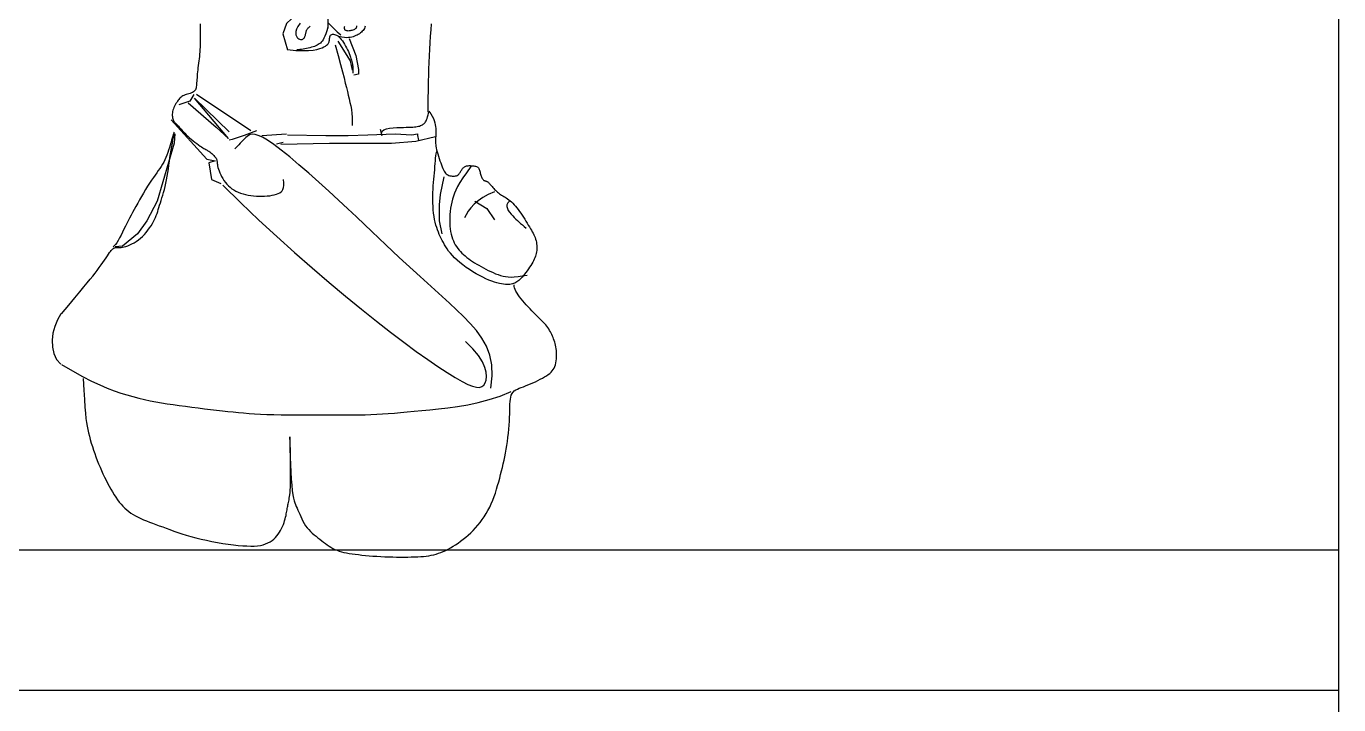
# Model space of a CAD drawing. Extents: x 1959 to 5877, y 3119 to 7489.
# Drawn here: x 4989 to 5213.5, y 5689.9 to 5806 of the extents above; entities that cross this region are included whole.
import ezdxf

# ---------------------------------------------------------------- set-up
doc = ezdxf.new("R2010")
doc.units = 0
doc.header["$MEASUREMENT"] = 0
for name, color, linetype in [('3', 3, 'CONTINUOUS'), ('4', 4, 'CONTINUOUS'), ('7', 7, 'CONTINUOUS'), ('DIM', 3, 'CONTINUOUS')]:
    doc.layers.add(name, color=color, linetype=linetype)

# ---------------------------------------------------------------- blocks, each defined once
blk = doc.blocks.new('雕像1')
at = {"layer": '3'}
for points in [[(130.03, 240.84), (124.2, 236.12), (118.38, 230.66), (116.92, 226.66), (118.74, 220.47)], [(149.02, 229.63), (148.88, 229.19), (148.69, 228.77), (148.46, 228.37), (148.18, 227.99), (147.87, 227.64), (147.51, 227.31), (147.13, 227), (146.72, 226.71), (146.28, 226.44), (145.82, 226.19), (145.34, 225.96), (144.84, 225.75), (144.33, 225.55), (143.79, 225.39), (143.2, 225.26), (142.54, 225.18), (141.78, 225.16), (140.92, 225.21), (139.92, 225.34), (138.77, 225.57)], [(123.7, 230.83), (122.8, 229.56), (122.26, 228.49), (122.01, 227.6), (121.97, 226.86), (122.08, 226.23), (122.27, 225.71), (122.53, 225.29), (122.83, 224.95), (123.16, 224.7), (123.51, 224.53), (123.86, 224.44), (124.19, 224.42), (124.51, 224.48), (124.78, 224.6), (125.02, 224.78), (125.23, 225.01), (125.4, 225.27), (125.55, 225.56), (125.67, 225.87), (125.77, 226.17), (125.84, 226.48), (125.9, 226.76), (125.96, 227.04), (126, 227.3), (126.06, 227.55), (126.12, 227.79), (126.2, 228.02), (126.31, 228.25), (126.45, 228.48), (126.63, 228.7), (126.84, 228.93), (127.08, 229.17), (127.34, 229.4), (127.61, 229.64)], [(133.31, 236.12), (134.4, 233.21), (134.4, 228.84)], [(145.61, 229.77), (145.62, 229.51), (145.59, 229.27), (145.53, 229.06), (145.43, 228.87), (145.29, 228.7), (145.09, 228.54), (144.83, 228.38), (144.53, 228.24), (144.2, 228.1), (143.84, 227.98), (143.47, 227.89), (143.11, 227.81), (142.75, 227.77), (142.41, 227.75), (142.11, 227.77), (141.85, 227.81), (141.61, 227.89), (141.41, 227.99), (141.25, 228.12), (141.12, 228.26), (141.02, 228.42), (140.96, 228.6), (140.93, 228.79), (140.93, 228.98), (140.95, 229.19), (140.99, 229.41), (141.04, 229.64)], [(134.4, 231.02), (138.04, 227.39), (139.5, 226.29)], [(118.74, 220.55), (122, 220.24), (124.72, 220.13), (126.96, 220.17), (128.78, 220.34), (130.23, 220.6), (131.38, 220.92), (132.27, 221.26), (132.97, 221.61), (133.53, 221.92), (133.98, 222.2), (134.32, 222.47), (134.57, 222.72), (134.75, 222.98), (134.87, 223.23), (134.95, 223.51), (135.01, 223.81), (135.05, 224.14), (135.09, 224.49), (135.13, 224.84), (135.19, 225.19), (135.27, 225.53), (135.38, 225.83), (135.54, 226.1), (135.74, 226.31), (135.99, 226.45), (136.3, 226.53), (136.64, 226.53), (137.03, 226.46), (137.44, 226.32), (137.87, 226.11), (138.32, 225.82), (138.77, 225.45), (139.23, 225), (139.68, 224.48), (140.12, 223.91), (140.56, 223.28), (140.98, 222.61), (141.38, 221.92), (141.76, 221.2), (142.11, 220.47), (142.44, 219.75), (142.74, 219.03), (143.01, 218.33), (143.25, 217.65), (143.46, 217.01), (143.65, 216.4), (143.8, 215.85), (143.93, 215.35), (144.03, 214.91), (144.11, 214.51), (144.16, 214.12), (144.2, 213.72), (144.22, 213.27), (144.23, 212.75), (144.24, 212.13), (144.24, 211.38)], [(134.4, 229.2), (134.01, 227.83), (133.64, 226.68), (133.29, 225.73), (132.95, 224.96), (132.62, 224.33), (132.28, 223.82), (131.92, 223.4), (131.55, 223.05), (131.15, 222.74), (130.72, 222.46), (130.26, 222.21), (129.77, 221.99), (129.25, 221.78), (128.7, 221.6), (128.12, 221.43), (127.51, 221.26), (126.87, 221.11), (126.21, 220.96), (125.54, 220.83), (124.87, 220.71), (124.21, 220.61), (123.56, 220.54), (122.95, 220.49), (122.38, 220.47)], [(142.78, 224.84), (145.33, 218.29), (146.42, 212.84), (146.42, 211.02), (144.6, 210.65)], [(137.31, 222.37), (138.44, 218.23), (139.36, 214.77), (140.13, 211.89), (140.75, 209.49), (141.26, 207.47), (141.69, 205.75), (142.06, 204.23), (142.41, 202.81), (142.75, 201.42), (143.07, 200.02), (143.37, 198.61), (143.62, 197.19), (143.81, 195.73), (143.92, 194.23), (143.95, 192.69), (143.87, 191.08)], [(138.4, 223.82), (143.14, 216.18), (143.87, 212.54)], [(82.32, 203.09), (80.86, 200.54), (76.49, 199.09)], [(80.13, 199.81), (91.06, 190.36), (95.79, 185.99)], [(95.79, 185.99), (82.68, 201.63)], [(82.68, 201.63), (96.16, 188.54)], [(104.53, 188.9), (83.41, 203.09)], [(155.52, 187.08), (155.27, 188.05), (155.53, 188.79), (156.22, 189.34), (157.23, 189.73), (158.47, 189.98), (159.85, 190.14), (161.27, 190.22), (162.62, 190.26), (163.85, 190.29), (164.93, 190.32), (165.89, 190.35), (166.73, 190.37), (167.47, 190.41), (168.13, 190.46), (168.72, 190.52), (169.24, 190.6), (169.72, 190.7), (170.16, 190.82), (170.55, 190.97), (170.91, 191.13), (171.24, 191.31), (171.53, 191.5), (171.79, 191.71), (172.03, 191.93), (172.25, 192.17), (172.45, 192.44), (172.65, 192.77), (172.84, 193.19), (173.03, 193.71), (173.25, 194.37), (173.48, 195.18), (173.73, 196.18)], [(73.58, 193.27), (87.42, 177.99), (90.69, 177.26), (88.14, 176.53), (89.24, 169.99), (92.88, 168.53)], [(106.72, 188.9), (101.98, 187.08), (97.25, 185.63), (96.16, 185.26)], [(154.79, 189.63), (155.52, 187.08)], [(75.03, 187.81), (74.67, 184.17), (68.11, 161.62), (64.11, 153.98), (60.46, 148.89), (54.64, 144.16), (51.72, 143.8)], [(197.77, 88.87), (198.34, 93.64), (198.19, 97.9), (197.42, 101.72), (196.11, 105.17), (194.35, 108.32), (192.23, 111.25), (189.83, 114.02), (187.24, 116.7), (184.54, 119.35), (181.77, 121.98), (178.94, 124.59), (176.09, 127.18), (173.23, 129.74), (170.39, 132.27), (167.6, 134.78), (164.87, 137.25), (162.22, 139.69), (159.62, 142.13), (157.01, 144.61), (154.35, 147.15), (151.59, 149.79), (148.68, 152.57), (145.57, 155.51), (142.23, 158.65), (138.62, 162), (134.81, 165.48), (130.92, 169), (127.02, 172.46), (123.23, 175.74), (119.64, 178.77), (116.35, 181.43), (113.46, 183.63), (111.03, 185.29), (109.04, 186.45), (107.44, 187.19), (106.15, 187.57), (105.13, 187.65), (104.31, 187.5), (103.65, 187.18), (103.08, 186.78), (102.54, 186.33), (102.03, 185.85), (101.51, 185.33), (100.98, 184.77), (100.42, 184.16), (99.8, 183.5), (99.11, 182.77), (98.34, 181.99)], [(108.86, 187.1), (118.33, 187.73)], [(114.54, 183.94), (117.07, 184.57)], [(116.19, 183.81), (135.13, 184.17), (147.15, 184.17), (159.16, 184.17), (168.63, 184.9), (176.28, 186.72)], [(190.12, 175.08), (188.38, 172.67), (186.96, 170.61), (185.82, 168.83), (184.92, 167.28), (184.22, 165.92), (183.68, 164.68), (183.26, 163.52), (182.93, 162.38), (182.64, 161.21), (182.4, 160.03), (182.2, 158.83), (182.05, 157.63), (181.93, 156.43), (181.87, 155.25), (181.84, 154.08), (181.87, 152.95), (181.93, 151.86), (182.05, 150.8), (182.21, 149.79), (182.41, 148.82), (182.65, 147.89), (182.93, 147.01), (183.26, 146.17), (183.63, 145.37), (184.03, 144.62), (184.48, 143.91), (184.96, 143.24), (185.48, 142.6), (186.03, 141.99), (186.61, 141.4), (187.23, 140.83), (187.88, 140.28), (188.55, 139.74), (189.25, 139.21), (189.98, 138.69), (190.74, 138.17), (191.53, 137.66), (192.35, 137.16), (193.19, 136.66), (194.07, 136.16), (194.97, 135.66), (195.89, 135.17), (196.83, 134.69), (197.79, 134.23), (198.75, 133.8), (199.71, 133.4), (200.67, 133.04), (201.62, 132.73), (202.57, 132.48), (203.54, 132.28), (204.57, 132.16), (205.7, 132.11), (206.96, 132.16), (208.41, 132.29), (210.06, 132.53), (211.97, 132.88)], [(179.56, 171.08), (178.1, 164.17), (177.74, 160.16), (177.74, 153.98), (178.83, 148.89)], [(93.61, 167.8), (100.6, 160.94), (107.61, 154.26), (114.6, 147.81), (121.51, 141.59), (128.31, 135.64), (134.94, 129.98), (141.35, 124.62), (147.51, 119.61), (153.36, 114.94), (158.89, 110.65), (164.06, 106.73), (168.87, 103.18), (173.29, 100.03), (177.29, 97.28), (180.87, 94.93), (183.99, 92.99), (186.65, 91.47), (188.88, 90.35), (190.73, 89.61), (192.23, 89.23), (193.42, 89.2), (194.36, 89.48), (195.08, 90.06), (195.62, 90.93), (196, 92.06), (196.17, 93.45), (196.04, 95.1), (195.52, 96.99), (194.54, 99.14), (193, 101.54), (190.83, 104.18), (187.94, 107.06)], [(199.23, 165.26), (196.8, 164.22), (194.69, 163.05), (192.88, 161.78), (191.35, 160.44), (190.08, 159.06), (189.04, 157.69), (188.21, 156.34), (187.57, 155.07)], [(191.58, 161.62), (196.31, 158.71), (199.23, 154.34)], [(205.05, 161.62), (204.41, 160.92), (204.1, 160.2), (204.07, 159.46), (204.26, 158.72), (204.63, 157.98), (205.13, 157.26), (205.71, 156.56), (206.33, 155.89), (206.94, 155.26), (207.54, 154.66), (208.14, 154.09), (208.76, 153.51), (209.41, 152.94), (210.09, 152.35), (210.82, 151.73), (211.61, 151.07)], [(30.95, 98.1), (35.23, 95.58), (39.11, 93.44), (42.61, 91.64), (45.8, 90.14), (48.72, 88.89), (51.42, 87.86), (53.95, 86.99), (56.35, 86.25), (58.67, 85.59), (60.94, 85.01), (63.16, 84.49), (65.36, 84.03), (67.57, 83.61), (69.79, 83.22), (72.04, 82.86), (74.35, 82.52), (76.73, 82.18), (79.16, 81.85), (81.61, 81.53), (84.07, 81.22), (86.51, 80.91), (88.91, 80.63), (91.23, 80.35), (93.47, 80.09), (95.61, 79.85), (97.67, 79.63), (99.7, 79.42), (101.74, 79.24), (103.82, 79.07), (105.99, 78.93), (108.3, 78.8), (110.77, 78.7), (113.44, 78.62), (116.28, 78.56), (119.23, 78.52), (122.26, 78.49), (125.32, 78.47), (128.36, 78.46), (131.33, 78.46), (134.2, 78.46), (136.93, 78.46), (139.52, 78.46), (142, 78.47), (144.39, 78.49), (146.71, 78.53), (148.98, 78.58), (151.22, 78.66), (153.45, 78.76), (155.69, 78.89), (157.97, 79.04), (160.32, 79.23), (162.77, 79.43), (165.35, 79.67), (168.08, 79.93), (171.01, 80.21), (174.14, 80.52), (177.52, 80.86), (181.11, 81.26), (184.89, 81.77), (188.84, 82.44), (192.93, 83.31), (197.13, 84.42), (201.42, 85.82), (205.77, 87.55)]]:
    blk.add_lwpolyline(points, dxfattribs=at)
at = {"layer": '7'}
for points in [[(174.65, 230.6), (174.45, 228.24), (174.27, 225.77), (174.11, 223.22), (173.96, 220.64), (173.84, 218.05), (173.73, 215.48), (173.63, 212.97), (173.55, 210.56), (173.49, 208.27), (173.45, 206.12), (173.42, 204.1), (173.4, 202.22), (173.38, 200.49), (173.38, 198.91), (173.37, 197.48), (173.37, 196.22)], [(84.85, 230.52), (84.85, 229.4), (84.85, 228.32), (84.85, 227.28), (84.85, 226.27), (84.85, 225.29), (84.85, 224.33), (84.83, 223.38), (84.81, 222.45), (84.78, 221.53), (84.73, 220.62), (84.67, 219.71), (84.6, 218.8), (84.51, 217.89), (84.41, 216.99), (84.3, 216.1), (84.19, 215.22), (84.08, 214.35), (83.98, 213.5), (83.88, 212.67), (83.8, 211.87), (83.72, 211.08), (83.66, 210.33), (83.6, 209.61), (83.54, 208.92), (83.49, 208.27), (83.44, 207.66), (83.4, 207.1), (83.35, 206.57), (83.29, 206.09), (83.22, 205.66), (83.12, 205.26), (82.98, 204.91), (82.79, 204.59), (82.55, 204.31), (82.24, 204.06), (81.87, 203.85), (81.43, 203.67), (80.96, 203.5), (80.45, 203.35), (79.94, 203.21), (79.43, 203.06), (78.94, 202.9), (78.48, 202.73), (78.07, 202.54), (77.71, 202.32), (77.38, 202.08), (77.08, 201.81), (76.8, 201.51), (76.53, 201.18), (76.26, 200.82), (75.99, 200.43), (75.71, 200), (75.43, 199.55), (75.16, 199.07), (74.89, 198.57), (74.65, 198.06), (74.43, 197.54), (74.25, 197.01), (74.11, 196.49), (74.02, 195.97), (73.98, 195.46), (73.98, 194.97), (74.02, 194.49), (74.09, 194.05), (74.2, 193.63), (74.32, 193.25), (74.47, 192.91), (74.64, 192.61), (74.83, 192.35), (75.03, 192.1), (75.26, 191.87), (75.5, 191.63), (75.76, 191.38), (76.05, 191.1), (76.36, 190.79), (76.69, 190.42), (77.05, 190.01), (77.43, 189.56), (77.86, 189.07), (78.32, 188.55), (78.83, 188), (79.39, 187.43), (80, 186.85), (80.66, 186.25), (81.36, 185.66), (82.09, 185.07), (82.81, 184.5), (83.53, 183.97), (84.21, 183.48), (84.84, 183.04), (85.4, 182.66), (85.88, 182.36), (86.3, 182.11), (86.66, 181.9), (86.98, 181.73), (87.28, 181.56), (87.57, 181.39), (87.87, 181.21), (88.2, 180.98), (88.56, 180.72), (88.94, 180.41), (89.34, 180.08), (89.73, 179.72), (90.11, 179.35), (90.45, 178.98), (90.75, 178.62), (91, 178.27), (91.17, 177.95), (91.28, 177.64), (91.35, 177.33), (91.39, 177.01), (91.42, 176.66), (91.46, 176.27), (91.51, 175.83), (91.6, 175.32), (91.74, 174.74), (91.93, 174.09), (92.17, 173.39), (92.46, 172.65), (92.8, 171.89), (93.18, 171.13), (93.62, 170.36), (94.09, 169.62), (94.62, 168.91), (95.19, 168.24), (95.8, 167.6), (96.47, 167.01), (97.18, 166.45), (97.94, 165.95), (98.75, 165.49), (99.62, 165.07), (100.53, 164.71), (101.49, 164.4), (102.48, 164.14), (103.5, 163.92), (104.55, 163.75), (105.61, 163.63), (106.68, 163.54), (107.75, 163.5), (108.82, 163.5), (109.86, 163.53), (110.88, 163.61), (111.86, 163.72), (112.79, 163.87), (113.66, 164.05), (114.45, 164.27), (115.16, 164.53), (115.77, 164.82), (116.28, 165.18), (116.7, 165.62), (117.02, 166.17), (117.23, 166.85), (117.35, 167.7), (117.37, 168.74), (117.28, 169.99)], [(173.73, 196.54), (174.47, 195.59), (175.05, 194.67), (175.51, 193.78), (175.84, 192.91), (176.08, 192.09), (176.24, 191.31), (176.34, 190.58), (176.4, 189.9), (176.44, 189.28), (176.45, 188.71), (176.45, 188.19), (176.44, 187.7), (176.42, 187.24), (176.4, 186.79), (176.37, 186.36), (176.34, 185.93), (176.32, 185.49), (176.32, 185.04), (176.32, 184.57), (176.35, 184.07), (176.4, 183.52), (176.49, 182.93), (176.61, 182.28), (176.77, 181.56), (176.97, 180.78), (177.21, 179.94), (177.48, 179.07), (177.77, 178.19), (178.07, 177.32), (178.37, 176.47), (178.67, 175.68), (178.95, 174.96), (179.22, 174.32), (179.47, 173.76), (179.71, 173.29), (179.95, 172.88), (180.21, 172.54), (180.49, 172.25), (180.8, 172), (181.14, 171.8), (181.52, 171.64), (181.94, 171.51), (182.38, 171.42), (182.83, 171.36), (183.28, 171.34), (183.71, 171.35), (184.11, 171.41), (184.48, 171.5), (184.79, 171.63), (185.07, 171.8), (185.3, 172), (185.51, 172.22), (185.69, 172.46), (185.86, 172.72), (186.02, 172.99), (186.18, 173.26), (186.34, 173.53), (186.51, 173.8), (186.69, 174.06), (186.88, 174.3), (187.09, 174.53), (187.31, 174.74), (187.55, 174.92), (187.82, 175.08), (188.1, 175.2), (188.4, 175.29), (188.72, 175.35), (189.06, 175.39), (189.41, 175.41), (189.76, 175.41), (190.12, 175.4), (190.49, 175.38), (190.85, 175.35), (191.21, 175.32), (191.56, 175.26), (191.89, 175.18), (192.2, 175.08), (192.49, 174.94), (192.75, 174.76), (192.98, 174.53), (193.16, 174.26), (193.31, 173.94), (193.44, 173.59), (193.55, 173.22), (193.65, 172.83), (193.74, 172.44), (193.84, 172.06), (193.95, 171.68), (194.07, 171.33), (194.2, 171), (194.35, 170.7), (194.51, 170.43), (194.67, 170.19), (194.83, 169.99), (195, 169.82), (195.16, 169.68), (195.32, 169.59), (195.47, 169.52), (195.62, 169.48), (195.77, 169.44), (195.93, 169.4), (196.09, 169.36), (196.26, 169.29), (196.44, 169.2), (196.62, 169.06), (196.82, 168.89), (197.04, 168.69), (197.26, 168.45), (197.5, 168.19), (197.76, 167.9), (198.03, 167.59), (198.32, 167.26), (198.62, 166.91), (198.94, 166.55), (199.28, 166.18), (199.63, 165.82), (199.99, 165.46), (200.37, 165.11), (200.77, 164.78), (201.17, 164.47), (201.59, 164.19), (202.01, 163.92), (202.45, 163.66), (202.9, 163.41), (203.36, 163.14), (203.83, 162.85), (204.32, 162.53), (204.81, 162.16), (205.32, 161.75), (205.83, 161.29), (206.36, 160.78), (206.88, 160.23), (207.41, 159.64), (207.94, 159), (208.47, 158.33), (209, 157.62), (209.52, 156.87), (210.03, 156.11), (210.54, 155.33), (211.03, 154.54), (211.5, 153.76), (211.96, 153), (212.4, 152.26), (212.82, 151.56), (213.22, 150.89), (213.6, 150.27), (213.94, 149.68), (214.27, 149.1), (214.56, 148.54), (214.82, 147.97), (215.05, 147.41), (215.25, 146.83), (215.42, 146.23), (215.55, 145.61), (215.65, 144.98), (215.71, 144.34), (215.74, 143.71), (215.73, 143.08), (215.69, 142.46), (215.62, 141.86), (215.51, 141.27), (215.37, 140.71), (215.19, 140.15), (214.97, 139.6), (214.72, 139.04), (214.43, 138.46), (214.1, 137.87), (213.73, 137.25), (213.33, 136.6), (212.89, 135.92), (212.43, 135.24), (211.95, 134.56), (211.47, 133.89), (210.98, 133.25), (210.5, 132.65), (210.03, 132.09), (209.59, 131.6), (209.16, 131.17), (208.75, 130.79), (208.34, 130.46), (207.94, 130.17), (207.53, 129.93), (207.12, 129.72), (206.69, 129.55), (206.25, 129.4), (205.78, 129.29), (205.28, 129.21), (204.74, 129.17), (204.15, 129.17), (203.51, 129.21), (202.8, 129.29), (202.02, 129.43), (201.16, 129.61), (200.23, 129.85), (199.23, 130.15), (198.17, 130.51), (197.04, 130.94), (195.87, 131.43), (194.66, 132), (193.4, 132.64), (192.11, 133.36), (190.81, 134.15), (189.51, 134.99), (188.23, 135.87), (187, 136.78), (185.83, 137.7), (184.74, 138.63), (183.75, 139.55), (182.87, 140.45), (182.1, 141.33), (181.43, 142.19), (180.83, 143.03), (180.29, 143.86), (179.81, 144.68), (179.37, 145.48), (178.95, 146.28), (178.55, 147.08), (178.16, 147.88), (177.78, 148.69), (177.43, 149.53), (177.09, 150.41), (176.78, 151.34), (176.49, 152.32), (176.22, 153.37), (175.99, 154.5), (175.78, 155.7), (175.6, 156.95), (175.46, 158.25), (175.35, 159.57), (175.28, 160.92), (175.25, 162.27), (175.25, 163.62), (175.29, 164.95), (175.37, 166.27), (175.46, 167.57), (175.58, 168.85), (175.7, 170.12), (175.82, 171.37), (175.94, 172.61), (176.04, 173.83), (176.12, 175.04), (176.19, 176.2), (176.26, 177.3), (176.34, 178.31), (176.45, 179.2), (176.59, 179.94), (176.77, 180.52), (177.01, 180.9)], [(30.95, 117.74), (33.72, 121.12), (36.04, 123.95), (37.99, 126.3), (39.61, 128.25), (40.96, 129.88), (42.1, 131.26), (43.09, 132.47), (43.97, 133.59), (44.8, 134.68), (45.59, 135.75), (46.33, 136.78), (47.02, 137.76), (47.66, 138.69), (48.24, 139.54), (48.76, 140.31), (49.23, 141), (49.63, 141.58), (49.98, 142.08), (50.29, 142.48), (50.58, 142.81), (50.84, 143.06), (51.11, 143.25), (51.37, 143.39), (51.66, 143.48), (51.97, 143.53), (52.31, 143.55), (52.69, 143.56), (53.11, 143.57), (53.58, 143.59), (54.1, 143.63), (54.67, 143.71), (55.3, 143.84), (55.99, 144.03), (56.73, 144.29), (57.51, 144.61), (58.32, 144.99), (59.14, 145.44), (59.98, 145.95), (60.8, 146.53), (61.61, 147.18), (62.39, 147.89), (63.14, 148.66), (63.85, 149.47), (64.52, 150.32), (65.15, 151.17), (65.72, 152.04), (66.25, 152.89), (66.71, 153.73), (67.11, 154.53), (67.46, 155.31), (67.77, 156.07), (68.05, 156.83), (68.31, 157.6), (68.56, 158.38), (68.81, 159.19), (69.08, 160.03), (69.36, 160.92), (69.66, 161.85), (69.97, 162.84), (70.29, 163.87), (70.61, 164.96), (70.92, 166.11), (71.22, 167.31), (71.5, 168.58), (71.77, 169.9), (72.01, 171.28), (72.24, 172.7), (72.46, 174.15), (72.67, 175.62), (72.89, 177.1), (73.1, 178.57), (73.33, 180.04), (73.56, 181.48), (73.79, 182.86), (74.02, 184.16), (74.23, 185.34), (74.41, 186.38), (74.56, 187.23), (74.67, 187.88), (74.72, 188.28), (74.71, 188.42), (74.65, 188.32), (74.54, 188.01), (74.38, 187.52), (74.19, 186.87), (73.96, 186.11), (73.71, 185.25), (73.45, 184.34), (73.17, 183.4), (72.87, 182.43), (72.56, 181.46), (72.23, 180.48), (71.88, 179.52), (71.5, 178.57), (71.09, 177.65), (70.65, 176.76), (70.18, 175.92), (69.68, 175.1), (69.14, 174.29), (68.56, 173.47), (67.95, 172.63), (67.31, 171.73), (66.63, 170.77), (65.92, 169.73), (65.18, 168.59), (64.41, 167.37), (63.63, 166.09), (62.84, 164.77), (62.06, 163.44), (61.29, 162.11), (60.55, 160.8), (59.85, 159.55), (59.19, 158.35), (58.57, 157.21), (57.97, 156.11), (57.4, 155.03), (56.85, 153.97), (56.3, 152.91), (55.76, 151.83), (55.21, 150.72), (54.64, 149.58), (54.07, 148.44), (53.51, 147.34), (52.95, 146.33), (52.41, 145.43), (51.9, 144.7), (51.42, 144.18), (50.99, 143.9)], [(118.74, 187.45), (133.67, 187.08), (142.41, 187.08), (150.06, 187.45), (160.62, 187.81), (167.18, 187.45), (169.36, 187.81), (169.36, 187.08), (169.73, 185.26)], [(39.33, 92.64), (39.58, 88.17), (39.82, 84.51), (40.03, 81.53), (40.24, 79.12), (40.44, 77.16), (40.66, 75.53), (40.89, 74.13), (41.15, 72.82), (41.44, 71.51), (41.76, 70.2), (42.11, 68.87), (42.5, 67.53), (42.91, 66.19), (43.35, 64.84), (43.82, 63.49), (44.3, 62.15), (44.82, 60.81), (45.35, 59.48), (45.9, 58.17), (46.47, 56.87), (47.05, 55.59), (47.64, 54.33), (48.25, 53.1), (48.86, 51.9), (49.47, 50.74), (50.1, 49.61), (50.73, 48.52), (51.38, 47.48), (52.03, 46.48), (52.7, 45.53), (53.38, 44.63), (54.08, 43.78), (54.79, 42.99), (55.53, 42.25), (56.29, 41.56), (57.09, 40.92), (57.92, 40.31), (58.8, 39.74), (59.72, 39.2), (60.69, 38.69), (61.72, 38.2), (62.81, 37.72), (63.94, 37.26), (65.13, 36.81), (66.35, 36.35), (67.63, 35.89), (68.94, 35.42), (70.28, 34.93), (71.67, 34.42), (73.1, 33.89), (74.58, 33.35), (76.13, 32.81), (77.75, 32.26), (79.45, 31.72), (81.25, 31.2), (83.15, 30.68), (85.16, 30.2), (87.25, 29.74), (89.39, 29.31), (91.55, 28.91), (93.68, 28.56), (95.77, 28.25), (97.77, 27.98), (99.66, 27.77), (101.41, 27.62), (103.02, 27.53), (104.5, 27.49), (105.86, 27.52), (107.11, 27.62), (108.26, 27.78), (109.31, 28.02), (110.29, 28.32), (111.18, 28.7), (112.01, 29.14), (112.77, 29.65), (113.47, 30.21), (114.1, 30.82), (114.68, 31.47), (115.21, 32.15), (115.69, 32.87), (116.12, 33.6), (116.51, 34.36), (116.86, 35.12), (117.17, 35.88), (117.44, 36.63), (117.68, 37.36), (117.88, 38.07), (118.06, 38.75), (118.2, 39.39), (118.32, 39.99), (118.43, 40.56), (118.52, 41.1), (118.6, 41.62), (118.68, 42.12), (118.76, 42.59), (118.85, 43.05), (118.94, 43.5), (119.05, 43.96), (119.16, 44.43), (119.27, 44.92), (119.38, 45.46), (119.49, 46.06), (119.6, 46.73), (119.7, 47.48), (119.78, 48.32), (119.85, 49.28), (119.91, 50.37), (119.96, 51.59), (119.99, 52.97), (120.01, 54.53), (120.01, 56.27), (120, 58.21), (119.97, 60.34), (119.93, 62.55), (119.88, 64.7), (119.82, 66.66), (119.78, 68.28), (119.73, 69.44), (119.71, 69.98), (119.7, 69.79), (119.71, 68.76), (119.74, 67.02), (119.8, 64.74), (119.88, 62.09), (119.98, 59.23), (120.11, 56.33), (120.25, 53.57), (120.42, 51.12), (120.62, 49.09), (120.83, 47.46), (121.07, 46.17), (121.32, 45.14), (121.59, 44.31), (121.87, 43.6), (122.17, 42.94), (122.49, 42.26), (122.81, 41.52), (123.15, 40.71), (123.52, 39.85), (123.91, 38.95), (124.33, 38.04), (124.78, 37.14), (125.28, 36.26), (125.83, 35.41), (126.42, 34.62), (127.06, 33.88), (127.73, 33.19), (128.43, 32.53), (129.15, 31.9), (129.88, 31.3), (130.62, 30.71), (131.35, 30.14), (132.07, 29.57), (132.79, 29.02), (133.51, 28.48), (134.23, 27.96), (134.95, 27.47), (135.69, 27.01), (136.45, 26.58), (137.24, 26.2), (138.05, 25.86), (138.9, 25.56), (139.78, 25.29), (140.72, 25.05), (141.71, 24.84), (142.76, 24.66), (143.88, 24.48), (145.07, 24.32), (146.34, 24.16), (147.67, 24.01), (149.07, 23.87), (150.52, 23.74), (152, 23.62), (153.52, 23.52), (155.06, 23.43), (156.6, 23.35), (158.15, 23.29), (159.69, 23.25), (161.2, 23.22), (162.69, 23.21), (164.15, 23.21), (165.56, 23.22), (166.91, 23.25), (168.2, 23.29), (169.41, 23.34), (170.56, 23.41), (171.66, 23.5), (172.7, 23.61), (173.71, 23.75), (174.68, 23.92), (175.63, 24.13), (176.57, 24.38), (177.5, 24.68), (178.43, 25.02), (179.36, 25.4), (180.29, 25.83), (181.23, 26.31), (182.17, 26.83), (183.13, 27.4), (184.1, 28.02), (185.09, 28.68), (186.08, 29.38), (187.08, 30.13), (188.08, 30.93), (189.07, 31.77), (190.05, 32.65), (191, 33.59), (191.93, 34.56), (192.82, 35.59), (193.68, 36.66), (194.5, 37.77), (195.28, 38.92), (196.03, 40.12), (196.73, 41.36), (197.39, 42.64), (198, 43.96), (198.57, 45.32), (199.1, 46.71), (199.59, 48.13), (200.05, 49.56), (200.48, 51), (200.88, 52.44), (201.27, 53.88), (201.64, 55.3), (202, 56.7), (202.35, 58.08), (202.68, 59.47), (202.99, 60.85), (203.29, 62.25), (203.57, 63.68), (203.83, 65.14), (204.07, 66.64), (204.29, 68.18), (204.48, 69.76), (204.65, 71.35), (204.8, 72.95), (204.92, 74.52), (205.03, 76.06), (205.11, 77.54), (205.16, 78.94), (205.2, 80.26), (205.23, 81.49), (205.26, 82.62), (205.32, 83.66), (205.42, 84.6), (205.56, 85.44), (205.78, 86.18), (206.07, 86.82), (206.46, 87.37), (206.94, 87.82), (207.5, 88.22), (208.14, 88.56), (208.86, 88.87), (209.63, 89.17), (210.47, 89.47), (211.35, 89.79), (212.28, 90.15), (213.25, 90.55), (214.22, 90.97), (215.19, 91.41), (216.15, 91.86), (217.07, 92.33), (217.95, 92.79), (218.76, 93.25), (219.49, 93.7), (220.15, 94.15), (220.74, 94.6), (221.26, 95.08), (221.71, 95.57), (222.1, 96.11), (222.43, 96.68), (222.71, 97.31), (222.93, 98), (223.11, 98.74), (223.24, 99.51), (223.33, 100.31), (223.38, 101.12), (223.39, 101.93), (223.37, 102.73), (223.31, 103.49), (223.23, 104.23), (223.12, 104.92), (222.99, 105.59), (222.83, 106.22), (222.66, 106.84), (222.47, 107.43), (222.26, 108.02), (222.04, 108.59), (221.8, 109.15), (221.56, 109.71), (221.29, 110.27), (221.01, 110.82), (220.7, 111.36), (220.36, 111.9), (220, 112.43), (219.61, 112.95), (219.18, 113.47), (218.72, 114), (218.23, 114.52), (217.7, 115.07), (217.13, 115.63), (216.54, 116.22), (215.9, 116.84), (215.24, 117.5), (214.54, 118.2), (213.82, 118.94), (213.08, 119.71), (212.35, 120.5), (211.62, 121.3), (210.91, 122.1), (210.23, 122.9), (209.59, 123.68), (209.01, 124.44), (208.48, 125.18), (208.01, 125.89), (207.61, 126.58), (207.29, 127.23), (207.06, 127.86), (206.91, 128.46), (206.86, 129.02)], [(30.6, 117.76), (29.31, 115.47), (28.29, 112.93), (27.61, 110.25), (27.29, 107.52), (27.38, 104.84), (27.94, 102.34), (29, 100.09), (30.6, 98.22)]]:
    blk.add_lwpolyline(points, dxfattribs=at)

msp = doc.modelspace()

# ---------------------------------------------------------------- linework, layer by layer
at = {"layer": '4'}
msp.add_line((5213.52, 4466.39), (5213.52, 6906.39), dxfattribs=at)
at = {"layer": '7', "color": 7}
for p, q in [((2813.52, 5716.39), (5213.52, 5716.39)), ((2813.52, 5692.39), (5213.52, 5692.39))]:
    msp.add_line(p, q, dxfattribs=at)

# ---------------------------------------------------------------- block references
at = {"layer": 'DIM', "xscale": 0.4400000000000001, "yscale": 0.4400000000000001, "zscale": 0.4400000000000001}
msp.add_blockref('雕像1', (4981.43, 5704.94), dxfattribs=at)

doc.saveas('drawing.dxf')
